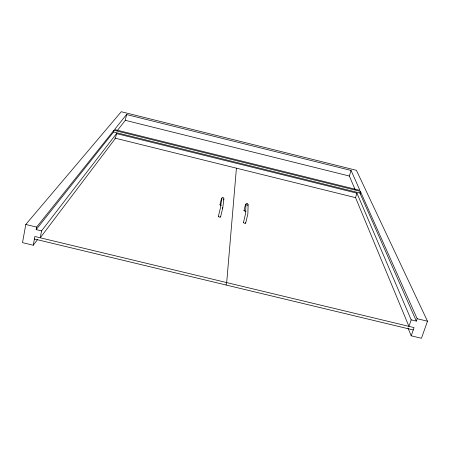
<?xml version="1.0" encoding="UTF-8"?>
<svg xmlns="http://www.w3.org/2000/svg" width="450" height="450" viewBox="0 0 450 450"><rect width="100%" height="100%" fill="white"/><g stroke="black" fill="none" stroke-linecap="round" stroke-linejoin="round"><path stroke-width="0.67" d="M236.419 168.171L226.688 282.577L226.041 285.002M222.744 207.962L223.954 198.613C221.569 193.466 220.388 204.412 219.982 204.666M408.009 328.027L411.204 335.812L421.453 338.271L427.5 321.21L356.411 170.314L121.258 111.729L25.791 224.466L22.5 242.651L33.255 245.227L37.491 239.659M33.255 245.227L34.869 236.498L414.079 327.594L411.204 335.812M41.552 230.895L36.152 229.596L36.619 227.076L113.951 130.286L360.377 191.374L417.178 318.724L416.351 321.098L411.193 319.854L356.934 193.168L116.483 133.605L41.552 230.895L40.258 237.791L115.509 138.251L116.483 133.605M220.579 216.939L222.722 208.097M222.683 208.311L222.789 207.726M36.152 229.596L113.603 131.979L113.951 130.286M117.124 130.849L125.314 120.324L126.54 114.531L351.045 170.443L359.938 190.378L114.553 129.538L126.54 114.531M218.351 216.45L220.567 207.304L221.771 198.27L222.064 199.041M243.99 210.499C244.406 210.201 245.616 199.614 248.141 204.412L247.854 213.981L245.678 223.121M243.472 222.531L245.649 213.306L245.931 204.334L246.324 205.065M223.453 199.991L223.734 199.041M355.061 189.422L349.346 176.034L351.045 170.443M356.934 193.168L355.556 197.646L408.932 326.357L411.193 319.854M416.351 321.098L359.876 192.999L360.377 191.374M360.321 194.006L360.827 192.375M247.686 205.312L247.928 204.756L247.624 205.121M243.664 222.384L243.534 222.446A1.288 0.405 15 0 0 243.574 222.756L244.204 223.11A1.08 0.343 15 0 0 245.053 223.301L245.621 223.211A1.288 0.405 15 0 0 245.576 222.896L245.419 222.773M220.185 204.536L220.05 204.587A1.232 0.371 14.4 0 0 220.067 204.868L220.652 205.194A1.035 0.309 14.4 0 0 221.197 205.341M245.97 211.213L245.351 211.247A1.029 0.309 14.9 0 1 244.547 211.028L244.018 210.69A1.232 0.371 14.9 0 1 244.086 210.431L244.699 210.398M218.891 216.225L218.492 216.281A1.288 0.411 14.4 0 0 218.396 216.562L218.925 216.922A1.08 0.343 14.4 0 0 219.774 217.148L220.438 217.108A1.288 0.411 14.4 0 0 220.534 216.827L220.236 216.585M25.791 224.466L36.619 227.076M417.178 318.724L427.5 321.21M34.408 239.001L413.252 329.946M125.314 120.324L349.346 176.034M113.603 131.979L359.876 192.999M114.75 138.066L355.528 197.64"/></g></svg>
